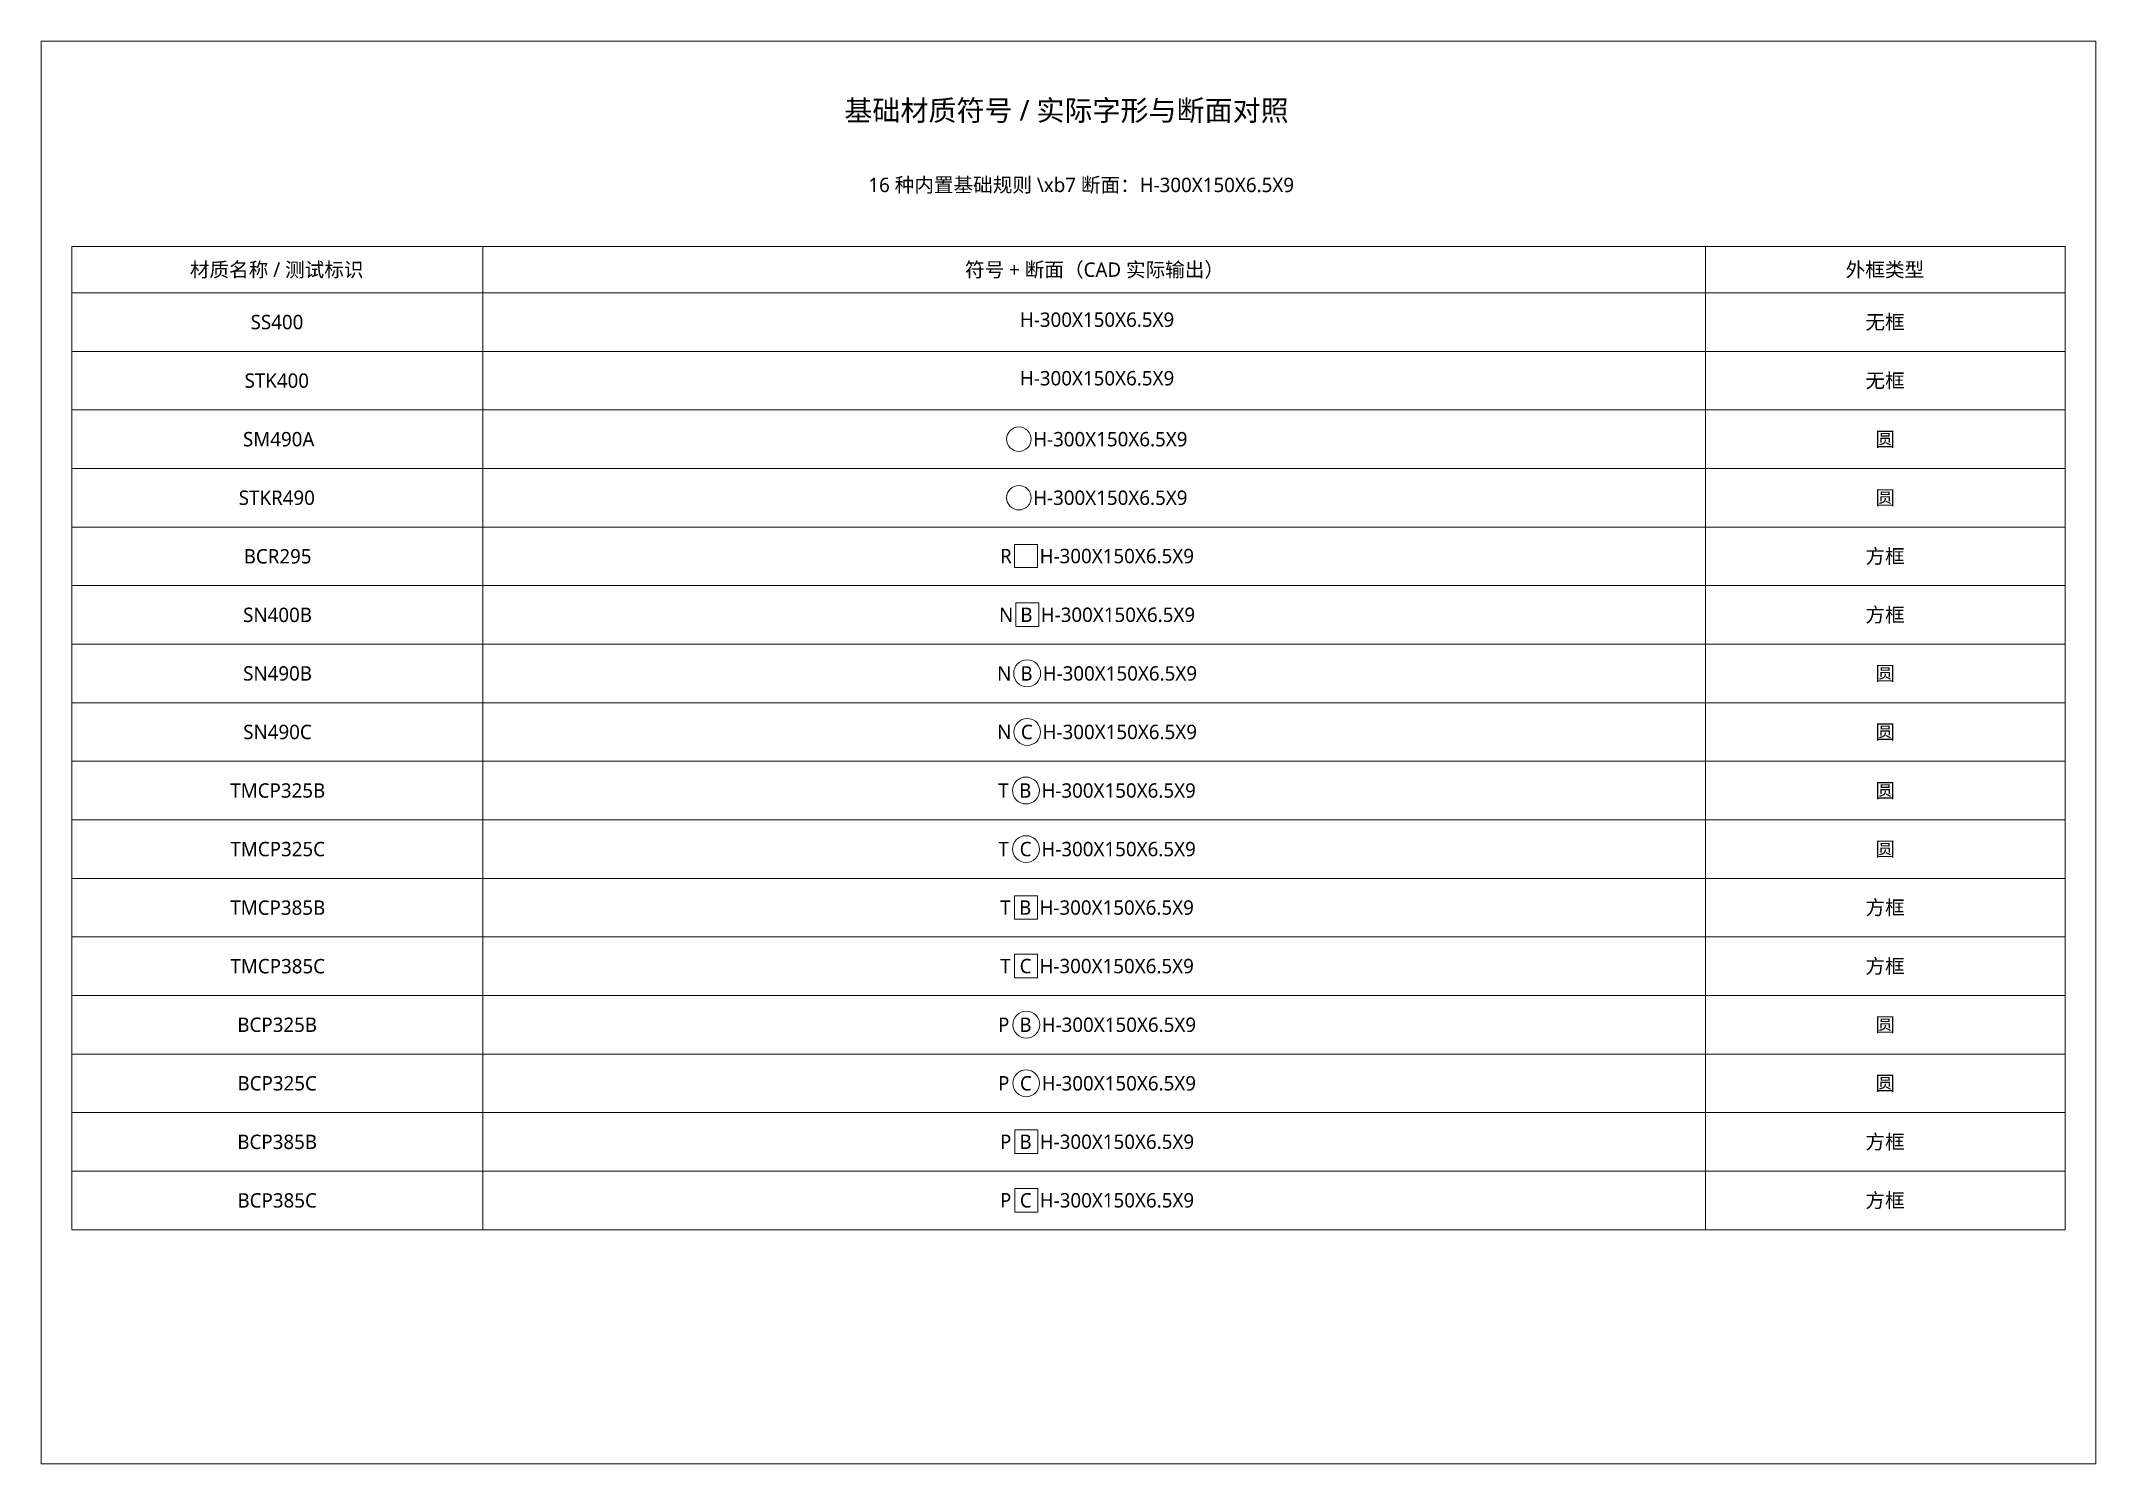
# Model space of a CAD drawing. Header units: millimetres. Extents: x 10 to 410, y 10 to 287.
import ezdxf

# ---------------------------------------------------------------- set-up
doc = ezdxf.new("R2010")
doc.units = ezdxf.units.MM
doc.layers.add('BORDER', color=7, linetype='Continuous')
doc.layers.add('TEXT', color=7, linetype='Continuous')
doc.styles.add('MDG_CJK', font='NotoSansSC-VF.ttf')

# ---------------------------------------------------------------- blocks, each defined once
blk = doc.blocks.new('MDG_MAT_6D41F3E2B54519A1F33F')
at = {"lineweight": 13}
blk.add_circle((0.85, 0.5), 0.85, dxfattribs=at)
blk = doc.blocks.new('MDG_MAT_F9F5B609299BCBAEEEC3')
at = {"lineweight": 13}
for p, q in [((2.61, 1.3), (1.01, 1.3)), ((1.01, 1.3), (1.01, -0.3)), ((2.61, -0.3), (2.61, 1.3)), ((1.01, -0.3), (2.61, -0.3))]:
    blk.add_line(p, q, dxfattribs=at)
at = {"style": 'MDG_CJK'}
blk.add_text('R', height=1, dxfattribs=at).set_placement((0, 0))
blk = doc.blocks.new('MDG_MAT_5EB7D1F36CDFFF83779C')
at = {"lineweight": 13}
for p, q in [((2.76, 1.32), (1.16, 1.32)), ((1.16, 1.32), (1.16, -0.32)), ((2.76, -0.32), (2.76, 1.32)), ((1.16, -0.32), (2.76, -0.32))]:
    blk.add_line(p, q, dxfattribs=at)
at = {"style": 'MDG_CJK'}
for s, p in [('N', (0, 0)), ('B', (1.48, 0))]:
    blk.add_text(s, height=1, dxfattribs=at).set_placement(p)
blk = doc.blocks.new('MDG_MAT_1FA7D49E33FD522B23D7')
at = {"lineweight": 13}
blk.add_circle((2.09, 0.5), 0.936, dxfattribs=at)
at = {"style": 'MDG_CJK'}
for s, p in [('N', (0, 0)), ('B', (1.62, 0))]:
    blk.add_text(s, height=1, dxfattribs=at).set_placement(p)
blk = doc.blocks.new('MDG_MAT_8C39CA6345914AAA1BF0')
at = {"lineweight": 13}
blk.add_circle((2.09, 0.5), 0.931, dxfattribs=at)
at = {"style": 'MDG_CJK'}
for s, p in [('N', (0, 0)), ('C', (1.65, 0))]:
    blk.add_text(s, height=1, dxfattribs=at).set_placement(p)
blk = doc.blocks.new('MDG_MAT_C0044EC6D144287E453D')
at = {"lineweight": 13}
blk.add_circle((1.92, 0.5), 0.936, dxfattribs=at)
at = {"style": 'MDG_CJK'}
for s, p in [('T', (0, 0)), ('B', (1.45, 0))]:
    blk.add_text(s, height=1, dxfattribs=at).set_placement(p)
blk = doc.blocks.new('MDG_MAT_C80B413416EA168195A8')
at = {"lineweight": 13}
blk.add_circle((1.92, 0.5), 0.931, dxfattribs=at)
at = {"style": 'MDG_CJK'}
for s, p in [('T', (0, 0)), ('C', (1.48, 0))]:
    blk.add_text(s, height=1, dxfattribs=at).set_placement(p)
blk = doc.blocks.new('MDG_MAT_CFB5CE6A051B10A57B0B')
at = {"lineweight": 13}
for p, q in [((2.59, 1.32), (0.99, 1.32)), ((0.99, 1.32), (0.99, -0.32)), ((2.59, -0.32), (2.59, 1.32)), ((0.99, -0.32), (2.59, -0.32))]:
    blk.add_line(p, q, dxfattribs=at)
at = {"style": 'MDG_CJK'}
for s, p in [('T', (0, 0)), ('B', (1.31, 0))]:
    blk.add_text(s, height=1, dxfattribs=at).set_placement(p)
blk = doc.blocks.new('MDG_MAT_D6B9AA4E8125D7B43811')
at = {"lineweight": 13}
for p, q in [((2.59, 1.32), (0.99, 1.32)), ((0.99, 1.32), (0.99, -0.32)), ((2.59, -0.32), (2.59, 1.32)), ((0.99, -0.32), (2.59, -0.32))]:
    blk.add_line(p, q, dxfattribs=at)
at = {"style": 'MDG_CJK'}
for s, p in [('T', (0, 0)), ('C', (1.35, 0))]:
    blk.add_text(s, height=1, dxfattribs=at).set_placement(p)
blk = doc.blocks.new('MDG_MAT_3CA8E0B13FC626822E88')
at = {"lineweight": 13}
blk.add_circle((1.96, 0.5), 0.936, dxfattribs=at)
at = {"style": 'MDG_CJK'}
for s, p in [('P', (0, 0)), ('B', (1.48, 0))]:
    blk.add_text(s, height=1, dxfattribs=at).set_placement(p)
blk = doc.blocks.new('MDG_MAT_B6DF8B8DE4C9524C99DA')
at = {"lineweight": 13}
blk.add_circle((1.95, 0.5), 0.931, dxfattribs=at)
at = {"style": 'MDG_CJK'}
for s, p in [('P', (0, 0)), ('C', (1.52, 0))]:
    blk.add_text(s, height=1, dxfattribs=at).set_placement(p)
blk = doc.blocks.new('MDG_MAT_ABCD41990D7BE2DA5E2D')
at = {"lineweight": 13}
for p, q in [((2.62, 1.32), (1.02, 1.32)), ((1.02, 1.32), (1.02, -0.32)), ((2.62, -0.32), (2.62, 1.32)), ((1.02, -0.32), (2.62, -0.32))]:
    blk.add_line(p, q, dxfattribs=at)
at = {"style": 'MDG_CJK'}
for s, p in [('P', (0, 0)), ('B', (1.35, 0))]:
    blk.add_text(s, height=1, dxfattribs=at).set_placement(p)
blk = doc.blocks.new('MDG_MAT_3E2556F05E3BF2A13B80')
at = {"lineweight": 13}
for p, q in [((2.62, 1.32), (1.02, 1.32)), ((1.02, 1.32), (1.02, -0.32)), ((2.62, -0.32), (2.62, 1.32)), ((1.02, -0.32), (2.62, -0.32))]:
    blk.add_line(p, q, dxfattribs=at)
at = {"style": 'MDG_CJK'}
for s, p in [('P', (0, 0)), ('C', (1.38, 0))]:
    blk.add_text(s, height=1, dxfattribs=at).set_placement(p)

msp = doc.modelspace()

# ---------------------------------------------------------------- linework, layer by layer
at = {"layer": 'BORDER', "lineweight": 15}
for p, q in [((410, 287), (10, 287)), ((10, 287), (10, 10)), ((410, 10), (410, 287)), ((404, 247), (16, 247)), ((16, 247), (16, 55.6)), ((96, 55.6), (96, 247)), ((334, 55.6), (334, 247)), ((404, 55.6), (404, 247)), ((16, 238), (404, 238)), ((16, 226.6), (404, 226.6)), ((16, 215.2), (404, 215.2)), ((16, 203.8), (404, 203.8)), ((16, 192.4), (404, 192.4)), ((16, 181), (404, 181)), ((16, 169.6), (404, 169.6)), ((16, 158.2), (404, 158.2)), ((16, 146.8), (404, 146.8)), ((16, 135.4), (404, 135.4)), ((16, 124), (404, 124)), ((16, 112.6), (404, 112.6)), ((16, 101.2), (404, 101.2)), ((16, 89.8), (404, 89.8)), ((16, 78.4), (404, 78.4)), ((16, 67), (404, 67)), ((16, 55.6), (404, 55.6)), ((16, 55.6), (404, 55.6)), ((10, 10), (410, 10))]:
    msp.add_line(p, q, dxfattribs=at)

# ---------------------------------------------------------------- block references
at = {"layer": 'TEXT', "xscale": 2.8, "yscale": 2.8, "zscale": 2.8}
for name, p in [('MDG_MAT_6D41F3E2B54519A1F33F', (197.96, 208.1)), ('MDG_MAT_6D41F3E2B54519A1F33F', (197.96, 196.7)), ('MDG_MAT_F9F5B609299BCBAEEEC3', (196.68, 185.35)), ('MDG_MAT_5EB7D1F36CDFFF83779C', (196.48, 173.92)), ('MDG_MAT_1FA7D49E33FD522B23D7', (196.1, 162.5)), ('MDG_MAT_8C39CA6345914AAA1BF0', (196.11, 151.1)), ('MDG_MAT_C0044EC6D144287E453D', (196.33, 139.7)), ('MDG_MAT_C80B413416EA168195A8', (196.35, 128.3)), ('MDG_MAT_CFB5CE6A051B10A57B0B', (196.71, 116.92)), ('MDG_MAT_D6B9AA4E8125D7B43811', (196.71, 105.52)), ('MDG_MAT_3CA8E0B13FC626822E88', (196.29, 94.1)), ('MDG_MAT_B6DF8B8DE4C9524C99DA', (196.3, 82.7)), ('MDG_MAT_ABCD41990D7BE2DA5E2D', (196.67, 71.32)), ('MDG_MAT_3E2556F05E3BF2A13B80', (196.67, 59.92))]:
    msp.add_blockref(name, p, dxfattribs=at)

# ---------------------------------------------------------------- texts
at = {"layer": 'TEXT', "style": 'MDG_CJK'}
for s, height, p in [('基础材质符号 / 实际字形与断面对照', 4, (166.37, 271.5)), ('16 种内置基础规则 \\xb7 断面：H-300X150X6.5X9', 2.8, (171.04, 257.6)), ('材质名称 / 测试标识', 2.8, (38.96, 241.1)), ('符号 + 断面（CAD 实际输出）', 2.8, (189.86, 241.1)), ('外框类型', 2.8, (361.29, 241.1)), ('SS400', 2.8, (50.79, 230.9)), ('H-300X150X6.5X9', 2.8, (200.54, 231.37)), ('无框', 2.8, (365.14, 230.9)), ('STK400', 2.8, (49.61, 219.5)), ('H-300X150X6.5X9', 2.8, (200.54, 219.97)), ('无框', 2.8, (365.14, 219.5)), ('SM490A', 2.8, (49.3, 208.1)), ('H-300X150X6.5X9', 2.8, (203.12, 208.1)), ('圆', 2.8, (367.07, 208.1)), ('STKR490', 2.8, (48.48, 196.7)), ('H-300X150X6.5X9', 2.8, (203.12, 196.7)), ('圆', 2.8, (367.07, 196.7)), ('BCR295', 2.8, (49.44, 185.3)), ('H-300X150X6.5X9', 2.8, (204.39, 185.35)), ('方框', 2.8, (365.14, 185.3)), ('SN400B', 2.8, (49.33, 173.9)), ('H-300X150X6.5X9', 2.8, (204.6, 173.92)), ('方框', 2.8, (365.14, 173.9)), ('SN490B', 2.8, (49.33, 162.5)), ('H-300X150X6.5X9', 2.8, (204.98, 162.5)), ('圆', 2.8, (367.07, 162.5)), ('SN490C', 2.8, (49.35, 151.1)), ('H-300X150X6.5X9', 2.8, (204.97, 151.1)), ('圆', 2.8, (367.07, 151.1)), ('TMCP325B', 2.8, (46.83, 139.7)), ('H-300X150X6.5X9', 2.8, (204.74, 139.7)), ('圆', 2.8, (367.07, 139.7)), ('TMCP325C', 2.8, (46.86, 128.3)), ('H-300X150X6.5X9', 2.8, (204.73, 128.3)), ('圆', 2.8, (367.07, 128.3)), ('方框', 2.8, (365.14, 116.9)), ('TMCP385B', 2.8, (46.83, 116.9)), ('H-300X150X6.5X9', 2.8, (204.36, 116.92)), ('TMCP385C', 2.8, (46.86, 105.5)), ('H-300X150X6.5X9', 2.8, (204.36, 105.52)), ('方框', 2.8, (365.14, 105.5)), ('BCP325B', 2.8, (48.2, 94.1)), ('H-300X150X6.5X9', 2.8, (204.79, 94.1)), ('圆', 2.8, (367.07, 94.1)), ('BCP325C', 2.8, (48.23, 82.7)), ('H-300X150X6.5X9', 2.8, (204.78, 82.7)), ('圆', 2.8, (367.07, 82.7)), ('BCP385B', 2.8, (48.2, 71.3)), ('H-300X150X6.5X9', 2.8, (204.41, 71.32)), ('方框', 2.8, (365.14, 71.3)), ('BCP385C', 2.8, (48.23, 59.9)), ('H-300X150X6.5X9', 2.8, (204.41, 59.92)), ('方框', 2.8, (365.14, 59.9))]:
    msp.add_text(s, height=height, dxfattribs=at).set_placement(p)

doc.saveas('drawing.dxf')
